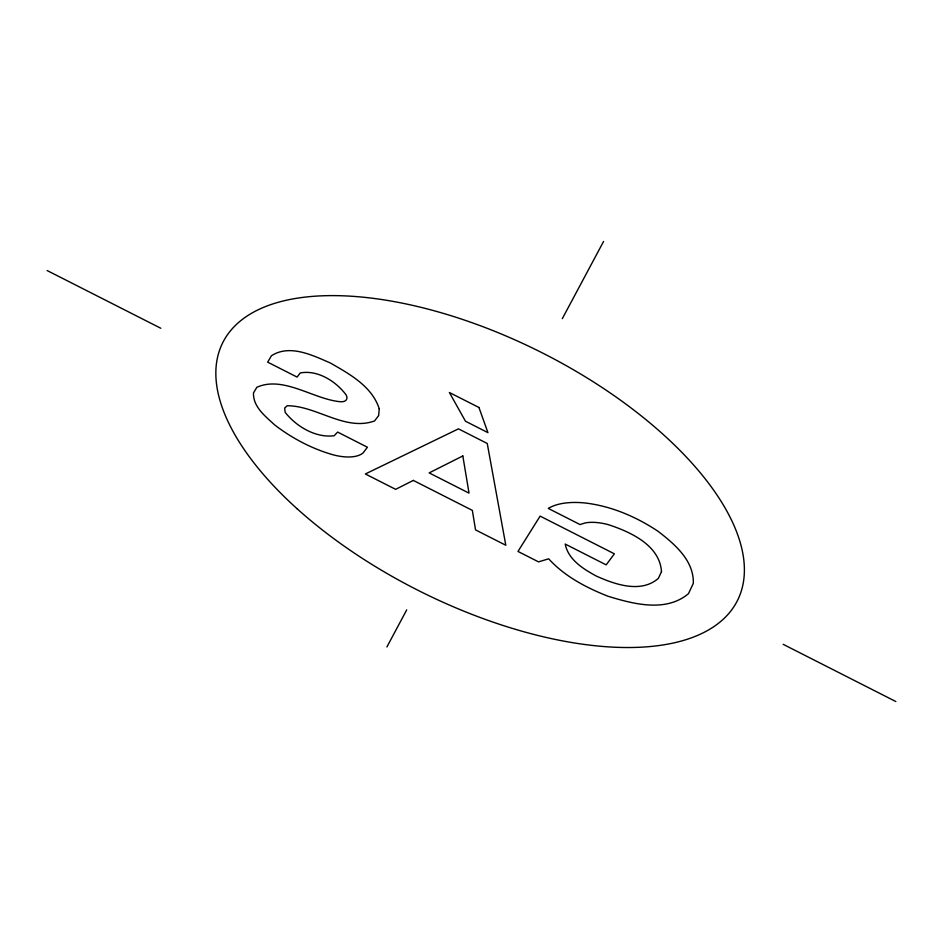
<?xml version="1.0" encoding="UTF-8"?>
<svg xmlns="http://www.w3.org/2000/svg" width="943" height="943" viewBox="0 0 943 943"><rect width="100%" height="100%" fill="white"/><g stroke="black" fill="none" stroke-linecap="round" stroke-linejoin="round"><path stroke-width="1.41" d="M386.901 646.957L406.716 609.885M562.311 318.663L603.567 241.455M47.15 270.547L160.817 328.27M783.185 644.328L895.85 701.545M379.239 408.802L378.638 415.627L374.524 420.955C345.067 431.564 316.6 405.69 287.191 405.738L284.645 408.048L285.163 412.35C296.338 426.542 315.693 438.106 334.164 435.76L337.641 432.083L367.416 447.23L363.02 453.029A51.853 23.504 29 0 1 333.704 454.974C312.357 449.009 292.436 438.495 274.849 425.069C265.608 416.488 252.924 406.893 253.49 392.936L256.838 387.29C282.676 375.609 312.463 398.406 338.549 401.518A14.805 6.931 29.1 0 0 346.222 395.058C336.179 381.396 317.614 369.597 300.251 372.968L297.069 377.082L267.659 362.136L271.454 355.735C289.76 343.924 312.593 355.299 330.298 362.972C349.488 373.958 372.096 386.371 379.239 408.802M661.491 571.588L658.379 578.365C640.863 593.607 614.883 584.424 596.235 576.02C583.257 568.959 568.287 559.729 565.199 544.064L606.184 564.869L614.376 553.824L540.127 516.116L517.978 551.443L538.536 561.875L548.685 558.81C564.586 576.35 586.145 587.595 607.893 596.212C633.319 604.015 665.923 612.679 688.484 593.654L693.317 583.387C694.036 560.46 674.563 544.04 657.99 531.251C636.053 516.681 611.229 506.026 584.919 502.961A85.589 39.465 24.2 0 0 548.296 508.43L580.075 524.579L584.978 522.976A43.908 20.31 24.3 0 1 607.964 524.544C630.195 531.769 659.699 545.089 661.491 571.588M413.305 480.411L395.647 489.346L365.354 473.975L458.451 428.853L487.248 443.481L505.802 545.254L475.555 529.907L472.337 510.375L413.305 480.411M462.824 455.952L429.159 472.891L469.036 493.142L462.824 455.952M478.95 407.494L449.387 392.512L465.477 421.226L487.932 432.637L478.95 407.494M297.092 508.737A287.851 133.977 26.6 0 0 736.731 601.929A287.851 133.977 26.6 0 0 406.516 304.035A287.851 133.977 26.6 0 0 297.092 508.737"/></g></svg>
